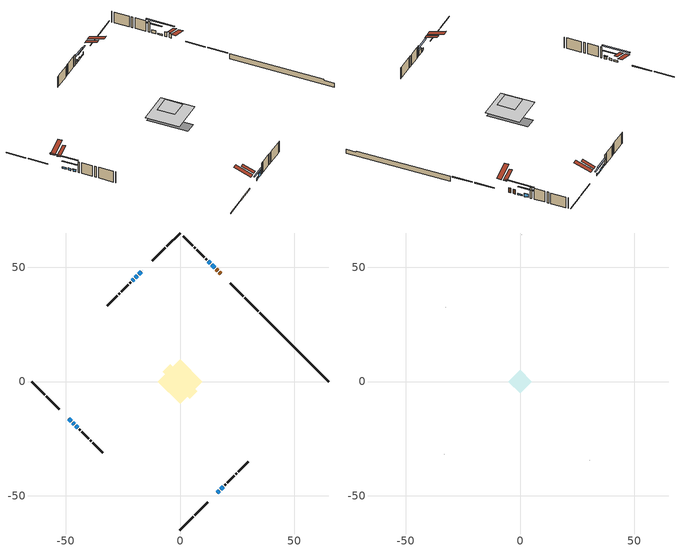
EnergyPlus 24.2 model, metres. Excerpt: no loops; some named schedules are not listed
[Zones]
conditioned space
 floor outside (Floor1 construction): -3.73,0 0,3.73 3.73,0 0,-3.73 z0.86
 floor adiabatic (AdiabaticFloorConstruction): -9.8,0 0,9.8 9.8,0 0,-9.8 z3.3
 floor foundation (Slab1 construction): -7.54,4.31 -4.31,7.54 7.54,-4.31 4.31,-7.54 z-1.43
 wall outside (RimJoist1 construction): 0,-65.03 5.79,-59.24 / -65.03,0 -59.24,-5.79 / 0,65.03 -5.79,59.24 / 34.2,30.83 28.41,36.62 z0.86:1.16
 wall outside (RimJoist2 construction): 6.45,-58.58 12.11,-52.93 / -58.58,-6.45 -52.93,-12.11 / -6.45,58.58 -12.11,52.93 / 27.75,37.28 22.1,42.94 z0.86:1.16
 wall outside (AdiabaticWallConstruction 1): 17.87,47.17 17.27,47.77 / 16.61,48.42 15.98,49.05 z0.86:2.89
 wall outside (AdiabaticWallConstruction): -16.34,48.7 -16.39,48.65 z0.86:2.08; 15.32,49.71 13.99,51.04 z0.86:1.47; -48.7,-16.34 -47.65,-17.38 z0.86:1.57; 13.34,51.69 12.3,52.74 z0.86:2.33; -17.04,47.99 -17.98,47.06 z0.86:1.32; 16.34,-48.7 17.2,-47.83 / -18.63,46.4 -19.67,45.36 z0.86:1.83; -47,-18.03 -46.24,-18.79 / -20.33,44.7 -20.98,44.05 / -45.59,-19.44 -44.83,-20.2 z0.86:1.78; 17.85,-47.18 18.93,-46.1 z0.86:2.89
 wall outside (Wall1 construction): 19.59,-45.44 20.02,-45.01 / -44.18,-20.86 -43.75,-21.28 / -21.63,43.4 -22.06,42.97 / 11.64,53.39 11.21,53.82 z0.86:5.74
 wall outside (Wall2 construction): 20.67,-44.36 23.78,-41.25 / -43.09,-21.94 -39.98,-25.05 / -22.72,42.31 -25.83,39.2 / 10.55,54.48 7.44,57.59 z0.86:5.74
 wall outside (Wall3 construction): 24.44,-40.59 24.89,-40.14 / -39.32,-25.71 -38.88,-26.15 / -26.48,38.55 -26.93,38.1 / 6.79,58.24 6.34,58.69 z0.86:5.74
 wall outside (Wall4 construction): 25.55,-39.49 29.86,-35.17 / -38.22,-26.81 -33.91,-31.13 / -27.59,37.44 -31.9,33.13 / 5.68,59.35 1.37,63.66 z0.86:5.74
 wall foundation (FoundationWall1 construction): 34.86,30.17,-1.43 34.86,30.17,0.86 62.01,3.02,0.86 62.01,3.02,0.35 65.03,0,0.35 65.03,0,-1.43
 window (WindowConstruction 8): -16.34,48.7 -16.38,48.65 z0.86:2.08
 window (WindowConstruction 9): 15.32,49.71 13.99,51.04 z0.86:1.47
 window (WindowConstruction 10): -48.7,-16.34 -47.65,-17.38 z0.86:1.57
 window (WindowConstruction): 13.34,51.7 12.3,52.74 z0.86:2.33
 window (WindowConstruction 1): -17.04,47.99 -17.98,47.06 z0.86:1.32
 window (WindowConstruction 2): 16.34,-48.7 17.2,-47.83 z0.86:1.83
 window (WindowConstruction 3): -47,-18.03 -46.24,-18.79 z0.86:1.77
 window (WindowConstruction 4): -18.63,46.4 -19.67,45.36 z0.86:1.83
 window (WindowConstruction 5): -20.33,44.7 -20.98,44.06 z0.86:1.77
 window (WindowConstruction 6): 17.86,-47.18 18.93,-46.1 z0.86:2.89
 window (WindowConstruction 7): -45.59,-19.45 -44.83,-20.2 z0.86:1.77
 door (Door): 17.87,47.17 17.27,47.77 z0.86:2.89
 door (Door 1): 16.61,48.42 15.98,49.05 z0.86:2.89
 ceiling adiabatic (AdiabaticFloorConstruction): 0,-9.8 9.8,0 0,9.8 -9.8,0 z3.3
 roof outside (Roof2 construction): 15.68,-49.35,5.74 12.05,-45.72,7.45 11.09,-46.68,7.45 14.72,-50.31,5.74; -49.35,-15.68,5.74 -45.72,-12.05,7.45 -46.68,-11.09,7.45 -50.31,-14.72,5.74; -15.68,49.35,5.74 -12.05,45.72,7.45 -11.09,46.68,7.45 -14.72,50.31,5.74; 18.52,46.51,5.74 14.89,42.88,7.45 15.85,41.92,7.45 19.48,45.55,5.74
attic - vented
 floor to conditioned space (Floor2 construction Reversed): -5.08,0 0,5.08 5.08,0 0,-5.08 z5.74
 wall outside (Wall5 construction): 30.52,-34.52 30.57,-34.46 / -33.25,-31.78 -33.19,-31.84 / -32.56,32.47 -32.62,32.42 / 0.71,64.32 0.66,64.37 z0.86:5.74
 roof outside (Roof1 construction): 14.07,-50.97,5.74 9.12,-46.02,8.07 7.82,-47.32,8.07 12.76,-52.27,5.74; -50.97,-14.07,5.74 -46.02,-9.12,8.07 -47.32,-7.82,8.07 -52.27,-12.76,5.74; -14.07,50.97,5.74 -9.12,46.02,8.07 -7.82,47.32,8.07 -12.76,52.27,5.74; 20.14,44.9,5.74 15.19,39.95,8.07 16.49,38.65,8.07 21.44,43.59,5.74
shading: 10.49,54.54 18.83,46.2 19.12,46.49 10.78,54.84 z6.43; -44.15,-20.88 -52.2,-12.83 -52.49,-13.12 -44.44,-21.17 z6.53; 10.51,54.52 15.12,49.91 15.41,50.2 10.8,54.81 z4.85; -19.76,45.27 -15.26,49.77 -15.55,50.06 -20.05,45.57 z3.84; 18.98,-46.05 14.55,-50.48 14.85,-50.77 19.27,-46.34 z4.35; -44.46,-20.57 -48.78,-16.25 -49.07,-16.54 -44.75,-20.86 z4.3; -21.46,43.58 -16.85,48.18 -17.14,48.47 -21.75,43.87 z4.35; -21.12,43.91 -20.19,44.84 -20.48,45.14 -21.41,44.2 z1.98; 19.08,-45.96 17.71,-47.32 18,-47.61 19.37,-46.25 z3.09; -44.69,-20.34 -45.73,-19.3 -46.02,-19.59 -44.98,-20.63 z1.98
[Building]
Building 1: Terrain=Suburbs
[Site:Location]
Edmonton Intl AP_AB: Latitude {deg}=53.31; Longitude {deg}=-113.58; Time Zone {hr}=-7; Elevation {m}=723; Keep Site Location Information=Yes
[Site:GroundTemperature:Shallow]
-1.56185, -3.61833, -3.78302, -2.80711, 1.11059, 5.01004, 8.39065, 10.5322, 10.7141, 8.97234, 5.67794, 1.89811
[Site:WaterMainsTemperature]
Calculation Method=Schedule; Temperature Schedule=mains temperature schedule
[Material] Roughness=Rough; Thermal Absorptance=0.9
Name | Thickness {m} | Conductivity {W/m-K} | Density {kg/m3} | Specific Heat {J/kg-K} | Solar Absorptance | Visible Absorptance
asphalt or fiberglass shingles | 0.00635 | 0.162714 | 1121.4 | 1465.45 | 0.4 | 0.4
ceiling loosefill ins | 0.169333 | 0.0480833 | 16.02 | 1046.75 | 0.7 | 0.7
ceiling stud and cavity | 0.1397 | 0.508562 | 65.682 | 1177.47 | 0.7 | 0.7
concrete 4.0 in. | 0.1016 | 1.803125 | 2242.8 | 837.4 | 0.7 | 0.7
concrete 8.0 in. | 0.2032 | 1.803125 | 2242.8 | 837.4 | 0.7 | 0.7
door material | 0.04445 | 0.053851 | 512.64 | 1214.23 | 0.7 | 0.7
exterior vertical ins | 0.0480821 | 0.029427 | 32.04 | 1214.23 | 0.7 | 0.7
floor covering | 0.0127 | 0.0433444 | 54.468 | 1339.84 | 0.6 | 0.6
floor rigid ins; rim joist rigid ins; wall rigid ins | 0.051816 | 0.029427 | 32.04 | 1214.23 | 0.7 | 0.7
floor rigid ins 1; wall rigid ins 1 | 0.512978 | 0.029427 | 32.04 | 1214.23 | 0.7 | 0.7
floor stud and cavity | 0.1397 | 0.0842943 | 92.3553 | 1139.71 | 0.7 | 0.7
floor stud and cavity 1 | 0.1397 | 1.75129 | 37.0049 | 1207.88 | 0.7 | 0.7
furniture material conditioned space 1 | 0.1524 | 0.115458 | 640.8 | 1214.23 | 0.6 | 0.6
gypsum board | 0.0127 | 0.160291 | 801 | 837.4 | 0.6 | 0.6
gypsum board 1 | 0.0127 | 0.160291 | 801 | 837.4 | 0.7 | 0.7
osb sheathing 0.5 in. | 0.0127 | 0.115458 | 512.64 | 1214.23 | 0.7 | 0.7
osb sheathing 0.75 in. | 0.01905 | 0.115458 | 512.64 | 1214.23 | 0.7 | 0.7
osb sheathing 2.0 in. | 0.0508 | 0.115458 | 512.64 | 1214.23 | 0.7 | 0.7
rim joist stud and cavity | 0.0508 | 0.0413573 | 125.044 | 1163.47 | 0.6 | 0.6
rim joist stud and cavity 1 | 0.0508 | 0.0296634 | 125.044 | 1163.47 | 0.6 | 0.6
roof stud and cavity | 0.2032 | 0.113272 | 78.34581 | 1123.46 | 0.7 | 0.7
wall stud and cavity | 0.1397 | 0.230639 | 139.0536 | 1170.24 | 0.7 | 0.7
wall stud and cavity 1 | 0.1397 | 0.217966 | 139.0536 | 1170.24 | 0.7 | 0.7
wall stud and cavity 2 | 0.1397 | 0.472276 | 139.0536 | 1170.24 | 0.7 | 0.7
wall stud and cavity 3 | 0.1397 | 0.216185 | 139.0536 | 1170.24 | 0.7 | 0.7
wall stud and cavity 4 | 0.0889 | 6.1454 | 50.32683 | 1063.81 | 0.6 | 0.6
wall stud and cavity 5 | 0.0889 | 0.380278 | 52.3479 | 1209.89 | 0.7 | 0.7
wall stud and cavity 6 | 0.0889 | 0.391764 | 83.0341 | 1211.67 | 0.7 | 0.7
wood siding | 0.0254 | 0.102417 | 544.68 | 1172.36 | 0.4 | 0.4
wood siding 1 | 0.00254 | 0.102417 | 544.68 | 1172.36 | 0.4 | 0.4
wood siding 2; wood siding 3; wood siding 4 | 0.0254 | 0.102417 | 544.68 | 1172.36 | 0.7 | 0.7
[WindowMaterial:SimpleGlazingSystem]
Name | U-Factor {W/m2-K} | Solar Heat Gain Coefficient
WindowMaterial | 1.978783 | 0.45
WindowMaterial 1 | 2.25473 | 0.39
WindowMaterial 2 | 2.94859 | 0.58
WindowMaterial 3 | 3.00934 | 0.53
WindowMaterial 4 | 2.97868 | 0.57
WindowMaterial 5 | 2.96619 | 0.55
WindowMaterial 6 | 2.98606 | 0.58
WindowMaterial 7 | 2.7209 | 0.26
WindowMaterial 8 | 2.99742 | 0.53
WindowMaterial 9 | 2.99685 | 0.53
[Construction]
AdiabaticFloorConstruction: floor stud and cavity 1, floor rigid ins 1, osb sheathing 0.75 in., floor covering
AdiabaticWallConstruction: wood siding 3, wall rigid ins 1, wall stud and cavity 5, gypsum board
AdiabaticWallConstruction 1: wood siding 4, wall rigid ins 1, wall stud and cavity 5, gypsum board
Door; Door 1: door material
Floor1 construction: floor stud and cavity, floor rigid ins, osb sheathing 0.75 in., floor covering
Floor2 construction Reversed: gypsum board, ceiling stud and cavity, ceiling loosefill ins
FoundationWall1 construction: concrete 8.0 in., gypsum board 1
furniture construction conditioned space 1: furniture material conditioned space 1
PartitionWallConstruction: gypsum board, wall stud and cavity 6, gypsum board
RimJoist1 construction: wood siding 2, rim joist rigid ins, osb sheathing 2.0 in., rim joist stud and cavity
RimJoist2 construction: wood siding 2, osb sheathing 2.0 in., rim joist stud and cavity 1
Roof1 construction: asphalt or fiberglass shingles
Roof2 construction: asphalt or fiberglass shingles, osb sheathing 0.75 in., roof stud and cavity, gypsum board
Slab1 construction: concrete 4.0 in.
Wall1 construction: wood siding, wall rigid ins, osb sheathing 0.5 in., wall stud and cavity, gypsum board
Wall2 construction: wood siding, wall rigid ins, osb sheathing 0.5 in., wall stud and cavity 1, gypsum board
Wall3 construction: wood siding, wall rigid ins, osb sheathing 0.5 in., wall stud and cavity 2, gypsum board
Wall4 construction: wood siding, wall rigid ins, osb sheathing 0.5 in., wall stud and cavity 3, gypsum board
Wall5 construction: wood siding 1, wall stud and cavity 4
WindowConstruction: WindowMaterial
WindowConstruction 1: WindowMaterial 1
WindowConstruction 10: WindowMaterial 9
WindowConstruction 2: WindowMaterial 2
WindowConstruction 3; WindowConstruction 7: WindowMaterial 3
WindowConstruction 4: WindowMaterial 4
WindowConstruction 5: WindowMaterial 5
WindowConstruction 6: WindowMaterial 6
WindowConstruction 8: WindowMaterial 7
WindowConstruction 9: WindowMaterial 8
[Zone] Multiplier=1; Part of Total Floor Area=Yes
Name | Volume {m3}
attic - vented | 19.5127
conditioned space | 673
[Space]
Name | Zone | Volume {m3}
attic - vented 1 | attic - vented | 19.5127
conditioned space 1 | conditioned space | 673
[ZoneInfiltration:EffectiveLeakageArea]
infil attic - vented 1: Zone or Space=attic - vented 1; Schedule=Always On Discrete; Effective Air Leakage Area {cm2}=1793.39; Stack Coefficient=0.000501238; Wind Coefficient=1.51266e-05
[ZoneMixing]
whole house fan mix: Zone or Space=attic - vented; Schedule=Always On Continuous; Design Flow Rate Calculation Method=Flow/Zone; Design Flow Rate {m3/s}=0; Source Zone or Space=conditioned space
[SurfaceProperty:ExposedFoundationPerimeter]
Slab1: Exposed Perimeter Calculation Method=TotalExposedPerimeter; Total Exposed Perimeter {m}=42.671
[InternalMass] Zone or ZoneList=conditioned space; Space or SpaceList=conditioned space 1
Name | Construction | Surface Area {m2}
furniture mass conditioned space 1 | furniture construction conditioned space 1 | 118.568
partition wall mass | PartitionWallConstruction | 296.42
[Lights]
interior lighting: Zone or ZoneList or Space or SpaceList=conditioned space 1; Schedule=interior lighting schedule; Design Level Calculation Method=LightingLevel; Lighting Level {W}=343.2; Return Air Fraction=0; Fraction Radiant=0.6; Fraction Visible=0.2; Fraction Replaceable=1
[People]
occupants: Zone or ZoneList or Space or SpaceList=conditioned space 1; Number of People Schedule=occupants schedule; Number of People Calculation Method=People; Number of People=3; Fraction Radiant=0.314171; Sensible Heat Fraction=0.56303; Activity Level Schedule=occupants activity schedule; Carbon Dioxide Generation Rate {m3/s-W}=0; Enable ASHRAE 55 Comfort Warnings=No; Mean Radiant Temperature Calculation Type=EnclosureAveraged
[ElectricEquipment] Zone or ZoneList or Space or SpaceList=conditioned space 1; Design Level Calculation Method=EquipmentLevel
Name | Schedule | Design Level {W} | Fraction Latent | Fraction Radiant | Fraction Lost
clothes dryer | clothes dryer schedule | 140.772 | 0.015 | 0.081 | 0.85
clothes washer | clothes washer schedule | 32.1985 | 0.03 | 0.162 | 0.7
cooking range | cooking range schedule | 215.147 | 0.08 | 0.432 | 0.2
dishwasher | dishwasher schedule | 66.8632 | 0.3 | 0.18 | 0.4
fridge | fridge schedule | 72.9452 | 0 | 0.6 | 0
mech vent bath fan 0 | mech vent bath fan 0 schedule | 50.2 | 0 | 0 | 1
mech vent bath fan 1 | mech vent bath fan 1 schedule | 50.2 | 0 | 0 | 1
mech vent house fan | mech vent house fan schedule | 0 | 0 | 0 | 1
mech vent house fan cfis | mech vent house fan cfis schedule | 0 | 0 | 0 | 0
mech vent range fan 0 | mech vent range fan 0 schedule | 57 | 0 | 0 | 1
misc plug loads | misc plug loads schedule | 494.7 | 0.045 | 0.513 | 0.1
whole house fan | Always On Discrete | 0 | 0 | 0 | 1
[OtherEquipment] Zone or ZoneList or Space or SpaceList=conditioned space 1; Design Level Calculation Method=EquipmentLevel
Name | Fuel Type | Schedule | Design Level {W} | Fraction Latent | Fraction Radiant | Fraction Lost
clothes dryer 1 | Electricity | clothes dryer schedule | 0 | 0.015 | 0.081 | 0.85
cooking range 1 | Electricity | cooking range schedule | 0 | 0.08 | 0.432 | 0.2
general water use latent | None | general water use schedule | 62.594 | 1 | 0 | 0
general water use sensible | None | general water use schedule | -61.6891 | 0 | 0.6 | 0
mech vent house fan latent load | None | Always On Discrete | 0 | 1 | 0 | 0
mech vent house fan sensible load | None | Always On Discrete | 0 | 0 | 0 | 0
water heater energy adjustment1 | NaturalGas | Always On Discrete | 0.01 | 0 | 0 | 1
[ZoneInfiltration:DesignFlowRate] Zone or ZoneList or Space or SpaceList=conditioned space 1; Schedule=Always On Discrete; Design Flow Rate Calculation Method=Flow/Zone; Design Flow Rate {m3/s}=0
infil flow; natural vent flow; whole house fan flow
[Foundation:Kiva]
Foundation Kiva 1: Initial Indoor Air Temperature {C}=18; Wall Height Above Grade {m}=0.859993; Wall Depth Below Slab {m}=0.2032; Custom Block Material Name 1=exterior vertical ins; Custom Block Depth 1 {m}=2.28999; Custom Block X Position 1 {m}=0.2159; Custom Block Z Position 1 {m}=0
[Foundation:Kiva:Settings]
Soil Conductivity {W/m-K}=0.849921; Soil Density {kg/m3}=1842.3; Soil Specific Heat {J/kg-K}=418.7; Ground Solar Absorptivity=0.9; Ground Thermal Absorptivity=0.9; Ground Surface Roughness {m}=0.03; Far-Field Width {m}=40; Deep-Ground Boundary Condition=ZeroFlux; Deep-Ground Depth {m}=40; Minimum Cell Dimension {m}=0.2; Maximum Cell Growth Coefficient=3; Simulation Timestep=Timestep
[Exterior:Lights]
exterior lighting: Schedule=exterior lighting schedule; Design Level {W}=75.6
[Schedule:Constant]
Name | Hourly Value
Always On Continuous; mech vent house fan schedule; mech vent house fan cfis schedule; Always On Discrete | 1
occupants activity schedule | 117.228
fridge schedule | 0
[Schedule:Week:Daily]
interior lighting schedule Week Rule - Jan1-Jan27: interior lighting schedule day, interior lighting schedule day, interior lighting schedule day, interior lighting schedule day, interior lighting schedule day, interior lighting schedule day, interior lighting schedule day, interior lighting schedule default day, interior lighting schedule default day, interior lighting schedule default day, interior lighting schedule default day, interior lighting schedule default day
interior lighting schedule Week Rule - Jan28-Feb3: interior lighting schedule day, interior lighting schedule day, interior lighting schedule day, interior lighting schedule day, interior lighting schedule day 1, interior lighting schedule day 1, interior lighting schedule day 1, interior lighting schedule default day, interior lighting schedule default day, interior lighting schedule default day, interior lighting schedule default day, interior lighting schedule default day
interior lighting schedule Week Rule - Feb4-Feb24: interior lighting schedule day 1, interior lighting schedule day 1, interior lighting schedule day 1, interior lighting schedule day 1, interior lighting schedule day 1, interior lighting schedule day 1, interior lighting schedule day 1, interior lighting schedule default day, interior lighting schedule default day, interior lighting schedule default day, interior lighting schedule default day, interior lighting schedule default day
interior lighting schedule Week Rule - Feb25-Mar3: interior lighting schedule day 1, interior lighting schedule day 1, interior lighting schedule day 1, interior lighting schedule day 1, interior lighting schedule day 2, interior lighting schedule day 2, interior lighting schedule day 2, interior lighting schedule default day, interior lighting schedule default day, interior lighting schedule default day, interior lighting schedule default day, interior lighting schedule default day
interior lighting schedule Week Rule - Mar4-Mar31: interior lighting schedule day 2, interior lighting schedule day 2, interior lighting schedule day 2, interior lighting schedule day 2, interior lighting schedule day 2, interior lighting schedule day 2, interior lighting schedule day 2, interior lighting schedule default day, interior lighting schedule default day, interior lighting schedule default day, interior lighting schedule default day, interior lighting schedule default day
interior lighting schedule Week Rule - Apr1-Apr28: interior lighting schedule day 3, interior lighting schedule day 3, interior lighting schedule day 3, interior lighting schedule day 3, interior lighting schedule day 3, interior lighting schedule day 3, interior lighting schedule day 3, interior lighting schedule default day, interior lighting schedule default day, interior lighting schedule default day, interior lighting schedule default day, interior lighting schedule default day
interior lighting schedule Week Rule - Apr29-May5: interior lighting schedule day 3, interior lighting schedule day 3, interior lighting schedule day 4, interior lighting schedule day 4, interior lighting schedule day 4, interior lighting schedule day 4, interior lighting schedule day 4, interior lighting schedule default day, interior lighting schedule default day, interior lighting schedule default day, interior lighting schedule default day, interior lighting schedule default day
interior lighting schedule Week Rule - May6-May26: interior lighting schedule day 4, interior lighting schedule day 4, interior lighting schedule day 4, interior lighting schedule day 4, interior lighting schedule day 4, interior lighting schedule day 4, interior lighting schedule day 4, interior lighting schedule default day, interior lighting schedule default day, interior lighting schedule default day, interior lighting schedule default day, interior lighting schedule default day
interior lighting schedule Week Rule - May27-Jun2: interior lighting schedule day 4, interior lighting schedule day 4, interior lighting schedule day 4, interior lighting schedule day 4, interior lighting schedule day 4, interior lighting schedule day 5, interior lighting schedule day 5, interior lighting schedule default day, interior lighting schedule default day, interior lighting schedule default day, interior lighting schedule default day, interior lighting schedule default day
interior lighting schedule Week Rule - Jun3-Jun30: interior lighting schedule day 5, interior lighting schedule day 5, interior lighting schedule day 5, interior lighting schedule day 5, interior lighting schedule day 5, interior lighting schedule day 5, interior lighting schedule day 5, interior lighting schedule default day, interior lighting schedule default day, interior lighting schedule default day, interior lighting schedule default day, interior lighting schedule default day
interior lighting schedule Week Rule - Jul1-Jul28: interior lighting schedule day 6, interior lighting schedule day 6, interior lighting schedule day 6, interior lighting schedule day 6, interior lighting schedule day 6, interior lighting schedule day 6, interior lighting schedule day 6, interior lighting schedule default day, interior lighting schedule default day, interior lighting schedule default day, interior lighting schedule default day, interior lighting schedule default day
interior lighting schedule Week Rule - Jul29-Aug4: interior lighting schedule day 6, interior lighting schedule day 6, interior lighting schedule day 6, interior lighting schedule day 7, interior lighting schedule day 7, interior lighting schedule day 7, interior lighting schedule day 7, interior lighting schedule default day, interior lighting schedule default day, interior lighting schedule default day, interior lighting schedule default day, interior lighting schedule default day
interior lighting schedule Week Rule - Aug5-Aug25: interior lighting schedule day 7, interior lighting schedule day 7, interior lighting schedule day 7, interior lighting schedule day 7, interior lighting schedule day 7, interior lighting schedule day 7, interior lighting schedule day 7, interior lighting schedule default day, interior lighting schedule default day, interior lighting schedule default day, interior lighting schedule default day, interior lighting schedule default day
interior lighting schedule Week Rule - Aug26-Sep1: interior lighting schedule day 7, interior lighting schedule day 7, interior lighting schedule day 7, interior lighting schedule day 7, interior lighting schedule day 7, interior lighting schedule day 7, interior lighting schedule day 8, interior lighting schedule default day, interior lighting schedule default day, interior lighting schedule default day, interior lighting schedule default day, interior lighting schedule default day
interior lighting schedule Week Rule - Sep2-Sep29: interior lighting schedule day 8, interior lighting schedule day 8, interior lighting schedule day 8, interior lighting schedule day 8, interior lighting schedule day 8, interior lighting schedule day 8, interior lighting schedule day 8, interior lighting schedule default day, interior lighting schedule default day, interior lighting schedule default day, interior lighting schedule default day, interior lighting schedule default day
interior lighting schedule Week Rule - Sep30-Oct6: interior lighting schedule day 8, interior lighting schedule day 9, interior lighting schedule day 9, interior lighting schedule day 9, interior lighting schedule day 9, interior lighting schedule day 9, interior lighting schedule day 9, interior lighting schedule default day, interior lighting schedule default day, interior lighting schedule default day, interior lighting schedule default day, interior lighting schedule default day
interior lighting schedule Week Rule - Oct7-Oct27: interior lighting schedule day 9, interior lighting schedule day 9, interior lighting schedule day 9, interior lighting schedule day 9, interior lighting schedule day 9, interior lighting schedule day 9, interior lighting schedule day 9, interior lighting schedule default day, interior lighting schedule default day, interior lighting schedule default day, interior lighting schedule default day, interior lighting schedule default day
interior lighting schedule Week Rule - Oct28-Nov3: interior lighting schedule day 9, interior lighting schedule day 9, interior lighting schedule day 9, interior lighting schedule day 9, interior lighting schedule day 10, interior lighting schedule day 10, interior lighting schedule day 10, interior lighting schedule default day, interior lighting schedule default day, interior lighting schedule default day, interior lighting schedule default day, interior lighting schedule default day
interior lighting schedule Week Rule - Nov4-Nov24: interior lighting schedule day 10, interior lighting schedule day 10, interior lighting schedule day 10, interior lighting schedule day 10, interior lighting schedule day 10, interior lighting schedule day 10, interior lighting schedule day 10, interior lighting schedule default day, interior lighting schedule default day, interior lighting schedule default day, interior lighting schedule default day, interior lighting schedule default day
interior lighting schedule Week Rule - Nov25-Dec1: interior lighting schedule day 10, interior lighting schedule day 10, interior lighting schedule day 10, interior lighting schedule day 10, interior lighting schedule day 10, interior lighting schedule day 10, interior lighting schedule day 11, interior lighting schedule default day, interior lighting schedule default day, interior lighting schedule default day, interior lighting schedule default day, interior lighting schedule default day
interior lighting schedule Week Rule - Dec2-Dec31: interior lighting schedule day 11, interior lighting schedule day 11, interior lighting schedule day 11, interior lighting schedule day 11, interior lighting schedule day 11, interior lighting schedule day 11, interior lighting schedule day 11, interior lighting schedule default day, interior lighting schedule default day, interior lighting schedule default day, interior lighting schedule default day, interior lighting schedule default day
occupants schedule Week Rule - Jan1-Dec31: occupants schedule day, occupants schedule day, occupants schedule day, occupants schedule day, occupants schedule day, occupants schedule day, occupants schedule day, occupants schedule default day, occupants schedule default day, occupants schedule default day, occupants schedule default day, occupants schedule default day
clothes dryer schedule Week Rule - Jan1-Dec31: clothes dryer schedule day, clothes dryer schedule day, clothes dryer schedule day, clothes dryer schedule day, clothes dryer schedule day, clothes dryer schedule day, clothes dryer schedule day, clothes dryer schedule default day, clothes dryer schedule default day, clothes dryer schedule default day, clothes dryer schedule default day, clothes dryer schedule default day
clothes washer schedule Week Rule - Jan1-Dec31: clothes washer schedule day, clothes washer schedule day, clothes washer schedule day, clothes washer schedule day, clothes washer schedule day, clothes washer schedule day, clothes washer schedule day, clothes washer schedule default day, clothes washer schedule default day, clothes washer schedule default day, clothes washer schedule default day, clothes washer schedule default day
cooking range schedule Week Rule - Jan1-Dec31: cooking range schedule day, cooking range schedule day, cooking range schedule day, cooking range schedule day, cooking range schedule day, cooking range schedule day, cooking range schedule day, cooking range schedule default day, cooking range schedule default day, cooking range schedule default day, cooking range schedule default day, cooking range schedule default day
dishwasher schedule Week Rule - Jan1-Dec31: dishwasher schedule day, dishwasher schedule day, dishwasher schedule day, dishwasher schedule day, dishwasher schedule day, dishwasher schedule day, dishwasher schedule day, dishwasher schedule default day, dishwasher schedule default day, dishwasher schedule default day, dishwasher schedule default day, dishwasher schedule default day
mech vent bath fan 0 schedule Week Rule - Jan1-Dec31: mech vent bath fan 0 schedule day, mech vent bath fan 0 schedule day, mech vent bath fan 0 schedule day, mech vent bath fan 0 schedule day, mech vent bath fan 0 schedule day, mech vent bath fan 0 schedule day, mech vent bath fan 0 schedule day, mech vent bath fan 0 schedule default day, mech vent bath fan 0 schedule default day, mech vent bath fan 0 schedule default day, mech vent bath fan 0 schedule default day, mech vent bath fan 0 schedule default day
mech vent bath fan 1 schedule Week Rule - Jan1-Dec31: mech vent bath fan 1 schedule day, mech vent bath fan 1 schedule day, mech vent bath fan 1 schedule day, mech vent bath fan 1 schedule day, mech vent bath fan 1 schedule day, mech vent bath fan 1 schedule day, mech vent bath fan 1 schedule day, mech vent bath fan 1 schedule default day, mech vent bath fan 1 schedule default day, mech vent bath fan 1 schedule default day, mech vent bath fan 1 schedule default day, mech vent bath fan 1 schedule default day
mech vent range fan 0 schedule Week Rule - Jan1-Dec31: mech vent range fan 0 schedule day, mech vent range fan 0 schedule day, mech vent range fan 0 schedule day, mech vent range fan 0 schedule day, mech vent range fan 0 schedule day, mech vent range fan 0 schedule day, mech vent range fan 0 schedule day, mech vent range fan 0 schedule default day, mech vent range fan 0 schedule default day, mech vent range fan 0 schedule default day, mech vent range fan 0 schedule default day, mech vent range fan 0 schedule default day
misc plug loads schedule Week Rule - Jan1-Dec31: misc plug loads schedule day, misc plug loads schedule day, misc plug loads schedule day, misc plug loads schedule day, misc plug loads schedule day, misc plug loads schedule day, misc plug loads schedule day, misc plug loads schedule default day, misc plug loads schedule default day, misc plug loads schedule default day, misc plug loads schedule default day, misc plug loads schedule default day
general water use schedule Week Rule - Jan1-Dec31: general water use schedule day, general water use schedule day, general water use schedule day, general water use schedule day, general water use schedule day, general water use schedule day, general water use schedule day, general water use schedule default day, general water use schedule default day, general water use schedule default day, general water use schedule default day, general water use schedule default day
exterior lighting schedule Week Rule - Jan1-Jan27: exterior lighting schedule day, exterior lighting schedule day, exterior lighting schedule day, exterior lighting schedule day, exterior lighting schedule day, exterior lighting schedule day, exterior lighting schedule day, exterior lighting schedule default day, exterior lighting schedule default day, exterior lighting schedule default day, exterior lighting schedule default day, exterior lighting schedule default day
exterior lighting schedule Week Rule - Jan28-Feb3: exterior lighting schedule day, exterior lighting schedule day, exterior lighting schedule day, exterior lighting schedule day, exterior lighting schedule day 1, exterior lighting schedule day 1, exterior lighting schedule day 1, exterior lighting schedule default day, exterior lighting schedule default day, exterior lighting schedule default day, exterior lighting schedule default day, exterior lighting schedule default day
exterior lighting schedule Week Rule - Feb4-Feb24: exterior lighting schedule day 1, exterior lighting schedule day 1, exterior lighting schedule day 1, exterior lighting schedule day 1, exterior lighting schedule day 1, exterior lighting schedule day 1, exterior lighting schedule day 1, exterior lighting schedule default day, exterior lighting schedule default day, exterior lighting schedule default day, exterior lighting schedule default day, exterior lighting schedule default day
exterior lighting schedule Week Rule - Feb25-Mar3: exterior lighting schedule day 1, exterior lighting schedule day 1, exterior lighting schedule day 1, exterior lighting schedule day 1, exterior lighting schedule day 2, exterior lighting schedule day 2, exterior lighting schedule day 2, exterior lighting schedule default day, exterior lighting schedule default day, exterior lighting schedule default day, exterior lighting schedule default day, exterior lighting schedule default day
exterior lighting schedule Week Rule - Mar4-Mar31: exterior lighting schedule day 2, exterior lighting schedule day 2, exterior lighting schedule day 2, exterior lighting schedule day 2, exterior lighting schedule day 2, exterior lighting schedule day 2, exterior lighting schedule day 2, exterior lighting schedule default day, exterior lighting schedule default day, exterior lighting schedule default day, exterior lighting schedule default day, exterior lighting schedule default day
exterior lighting schedule Week Rule - Apr1-Apr28: exterior lighting schedule day 3, exterior lighting schedule day 3, exterior lighting schedule day 3, exterior lighting schedule day 3, exterior lighting schedule day 3, exterior lighting schedule day 3, exterior lighting schedule day 3, exterior lighting schedule default day, exterior lighting schedule default day, exterior lighting schedule default day, exterior lighting schedule default day, exterior lighting schedule default day
exterior lighting schedule Week Rule - Apr29-May5: exterior lighting schedule day 3, exterior lighting schedule day 3, exterior lighting schedule day 4, exterior lighting schedule day 4, exterior lighting schedule day 4, exterior lighting schedule day 4, exterior lighting schedule day 4, exterior lighting schedule default day, exterior lighting schedule default day, exterior lighting schedule default day, exterior lighting schedule default day, exterior lighting schedule default day
exterior lighting schedule Week Rule - May6-May26: exterior lighting schedule day 4, exterior lighting schedule day 4, exterior lighting schedule day 4, exterior lighting schedule day 4, exterior lighting schedule day 4, exterior lighting schedule day 4, exterior lighting schedule day 4, exterior lighting schedule default day, exterior lighting schedule default day, exterior lighting schedule default day, exterior lighting schedule default day, exterior lighting schedule default day
exterior lighting schedule Week Rule - May27-Jun2: exterior lighting schedule day 4, exterior lighting schedule day 4, exterior lighting schedule day 4, exterior lighting schedule day 4, exterior lighting schedule day 4, exterior lighting schedule day 5, exterior lighting schedule day 5, exterior lighting schedule default day, exterior lighting schedule default day, exterior lighting schedule default day, exterior lighting schedule default day, exterior lighting schedule default day
exterior lighting schedule Week Rule - Jun3-Jun30: exterior lighting schedule day 5, exterior lighting schedule day 5, exterior lighting schedule day 5, exterior lighting schedule day 5, exterior lighting schedule day 5, exterior lighting schedule day 5, exterior lighting schedule day 5, exterior lighting schedule default day, exterior lighting schedule default day, exterior lighting schedule default day, exterior lighting schedule default day, exterior lighting schedule default day
exterior lighting schedule Week Rule - Jul1-Jul28: exterior lighting schedule day 6, exterior lighting schedule day 6, exterior lighting schedule day 6, exterior lighting schedule day 6, exterior lighting schedule day 6, exterior lighting schedule day 6, exterior lighting schedule day 6, exterior lighting schedule default day, exterior lighting schedule default day, exterior lighting schedule default day, exterior lighting schedule default day, exterior lighting schedule default day
exterior lighting schedule Week Rule - Jul29-Aug4: exterior lighting schedule day 6, exterior lighting schedule day 6, exterior lighting schedule day 6, exterior lighting schedule day 7, exterior lighting schedule day 7, exterior lighting schedule day 7, exterior lighting schedule day 7, exterior lighting schedule default day, exterior lighting schedule default day, exterior lighting schedule default day, exterior lighting schedule default day, exterior lighting schedule default day
[Schedule:Year]
interior lighting schedule: interior lighting schedule Week Rule - Jan1-Jan27, 1, 1, 1, 27, interior lighting schedule Week Rule - Jan28-Feb3, 1, 28, 2, 3, interior lighting schedule Week Rule - Feb4-Feb24, 2, 4, 2, 24, interior lighting schedule Week Rule - Feb25-Mar3, 2, 25, 3, 3, interior lighting schedule Week Rule - Mar4-Mar31, 3, 4, 3, 31, interior lighting schedule Week Rule - Apr1-Apr28, 4, 1, 4, 28, interior lighting schedule Week Rule - Apr29-May5, 4, 29, 5, 5, interior lighting schedule Week Rule - May6-May26, 5, 6, 5, 26, interior lighting schedule Week Rule - May27-Jun2, 5, 27, 6, 2, interior lighting schedule Week Rule - Jun3-Jun30, 6, 3, 6, 30, interior lighting schedule Week Rule - Jul1-Jul28, 7, 1, 7, 28, interior lighting schedule Week Rule - Jul29-Aug4, 7, 29, 8, 4, interior lighting schedule Week Rule - Aug5-Aug25, 8, 5, 8, 25, interior lighting schedule Week Rule - Aug26-Sep1, 8, 26, 9, 1, interior lighting schedule Week Rule - Sep2-Sep29, 9, 2, 9, 29, interior lighting schedule Week Rule - Sep30-Oct6, 9, 30, 10, 6, interior lighting schedule Week Rule - Oct7-Oct27, 10, 7, 10, 27, interior lighting schedule Week Rule - Oct28-Nov3, 10, 28, 11, 3, interior lighting schedule Week Rule - Nov4-Nov24, 11, 4, 11, 24, interior lighting schedule Week Rule - Nov25-Dec1, 11, 25, 12, 1, interior lighting schedule Week Rule - Dec2-Dec31, 12, 2, 12, 31
occupants schedule: occupants schedule Week Rule - Jan1-Dec31, 1, 1, 12, 31
clothes dryer schedule: clothes dryer schedule Week Rule - Jan1-Dec31, 1, 1, 12, 31
clothes washer schedule: clothes washer schedule Week Rule - Jan1-Dec31, 1, 1, 12, 31
cooking range schedule: cooking range schedule Week Rule - Jan1-Dec31, 1, 1, 12, 31
dishwasher schedule: dishwasher schedule Week Rule - Jan1-Dec31, 1, 1, 12, 31
mech vent bath fan 0 schedule: mech vent bath fan 0 schedule Week Rule - Jan1-Dec31, 1, 1, 12, 31
mech vent bath fan 1 schedule: mech vent bath fan 1 schedule Week Rule - Jan1-Dec31, 1, 1, 12, 31
mech vent range fan 0 schedule: mech vent range fan 0 schedule Week Rule - Jan1-Dec31, 1, 1, 12, 31
misc plug loads schedule: misc plug loads schedule Week Rule - Jan1-Dec31, 1, 1, 12, 31
general water use schedule: general water use schedule Week Rule - Jan1-Dec31, 1, 1, 12, 31
exterior lighting schedule: exterior lighting schedule Week Rule - Jan1-Jan27, 1, 1, 1, 27, exterior lighting schedule Week Rule - Jan28-Feb3, 1, 28, 2, 3, exterior lighting schedule Week Rule - Feb4-Feb24, 2, 4, 2, 24, exterior lighting schedule Week Rule - Feb25-Mar3, 2, 25, 3, 3, exterior lighting schedule Week Rule - Mar4-Mar31, 3, 4, 3, 31, exterior lighting schedule Week Rule - Apr1-Apr28, 4, 1, 4, 28, exterior lighting schedule Week Rule - Apr29-May5, 4, 29, 5, 5, exterior lighting schedule Week Rule - May6-May26, 5, 6, 5, 26, exterior lighting schedule Week Rule - May27-Jun2, 5, 27, 6, 2, exterior lighting schedule Week Rule - Jun3-Jun30, 6, 3, 6, 30, exterior lighting schedule Week Rule - Jul1-Jul28, 7, 1, 7, 28, exterior lighting schedule Week Rule - Jul29-Aug4, 7, 29, 8, 4, exterior lighting schedule Week Rule - Aug5-Aug25, 8, 5, 8, 25, exterior lighting schedule Week Rule - Aug26-Sep1, 8, 26, 9, 1, exterior lighting schedule Week Rule - Sep2-Sep29, 9, 2, 9, 29, exterior lighting schedule Week Rule - Sep30-Oct6, 9, 30, 10, 6, exterior lighting schedule Week Rule - Oct7-Oct27, 10, 7, 10, 27, exterior lighting schedule Week Rule - Oct28-Nov3, 10, 28, 11, 3, exterior lighting schedule Week Rule - Nov4-Nov24, 11, 4, 11, 24, exterior lighting schedule Week Rule - Nov25-Dec1, 11, 25, 12, 1, exterior lighting schedule Week Rule - Dec2-Dec31, 12, 2, 12, 31
[Schedule:Compact]
mains temperature schedule: Through: 01/01, For: AllDays, Until: 24:00, 3.97167, Through: 01/02, For: AllDays, Until: 24:00, 3.90778, Through: 01/03, For: AllDays, Until: 24:00, 3.84556, Through: 01/04, For: AllDays, Until: 24:00, 3.78389, Through: 01/05, For: AllDays, Until: 24:00, 3.72278, Through: 01/06, For: AllDays, Until: 24:00, 3.66278, Through: 01/07, For: AllDays, Until: 24:00, 3.60389, Through: 01/08, For: AllDays, Until: 24:00, 3.54556, Through: 01/09, For: AllDays, Until: 24:00, 3.48833, Through: 01/10, For: AllDays, Until: 24:00, 3.43167, Through: 01/11, For: AllDays, Until: 24:00, 3.37611, Through: 01/12, For: AllDays, Until: 24:00, 3.32167, Through: 01/13, For: AllDays, Until: 24:00, 3.26833, Through: 01/14, For: AllDays, Until: 24:00, 3.21556, Through: 01/15, For: AllDays, Until: 24:00, 3.16444, Through: 01/16, For: AllDays, Until: 24:00, 3.11389, Through: 01/17, For: AllDays, Until: 24:00, 3.06444, Through: 01/18, For: AllDays, Until: 24:00, 3.01611, Through: 01/19, For: AllDays, Until: 24:00, 2.96889, Through: 01/20, For: AllDays, Until: 24:00, 2.92278, Through: 01/21, For: AllDays, Until: 24:00, 2.87722, Through: 01/22, For: AllDays, Until: 24:00, 2.83333, Through: 01/23, For: AllDays, Until: 24:00, 2.79056, Through: 01/24, For: AllDays, Until: 24:00, 2.74889, Through: 01/25, For: AllDays, Until: 24:00, 2.70833, Through: 01/26, For: AllDays, Until: 24:00, 2.66889, Through: 01/27, For: AllDays, Until: 24:00, 2.63056, Through: 01/28, For: AllDays, Until: 24:00, 2.59333, Through: 01/29, For: AllDays, Until: 24:00, 2.55778, Through: 01/30, For: AllDays, Until: 24:00, 2.52278, Through: 01/31, For: AllDays, Until: 24:00, 2.48944, Through: 02/01, For: AllDays, Until: 24:00, 2.45722, Through: 02/02, For: AllDays, Until: 24:00, 2.42611, Through: 02/03, For: AllDays, Until: 24:00, 2.39667, Through: 02/04, For: AllDays, Until: 24:00, 2.36833, Through: 02/05, For: AllDays, Until: 24:00, 2.34111, Through: 02/06, For: AllDays, Until: 24:00, 2.315, Through: 02/07, For: AllDays, Until: 24:00, 2.29056, Through: 02/08, For: AllDays, Until: 24:00, 2.26722, Through: 02/09, For: AllDays, Until: 24:00, 2.245, Through: 02/10, For: AllDays, Until: 24:00, 2.22444, Through: 02/11, For: AllDays, Until: 24:00, 2.20444, Through: 02/12, For: AllDays, Until: 24:00, 2.18667, Through: 02/13, For: AllDays, Until: 24:00, 2.17, Through: 02/14, For: AllDays, Until: 24:00, 2.15444, Through: 02/15, For: AllDays, Until: 24:00, 2.14, Through: 02/16, For: AllDays, Until: 24:00, 2.12722, Through: 02/17, For: AllDays, Until: 24:00, 2.11556, Through: 02/18, For: AllDays, Until: 24:00, 2.10556, Through: 02/19, For: AllDays, Until: 24:00, 2.09667, Through: 02/20, For: AllDays, Until: 24:00, 2.08889, Through: 02/21, For: AllDays, Until: 24:00, 2.08278, Through: 02/22, For: AllDays, Until: 24:00, 2.07833, Through: 02/23, For: AllDays, Until: 24:00, 2.07444, Through: 02/24, For: AllDays, Until: 24:00, 2.07278, Through: 02/25, For: AllDays, Until: 24:00, 2.07167, Through: 02/26, For: AllDays, Until: 24:00, 2.07222, Through: 02/27, For: AllDays, Until: 24:00, 2.07444, Through: 02/28, For: AllDays, Until: 24:00, 2.07778, Through: 03/01, For: AllDays, Until: 24:00, 2.08222, Through: 03/02, For: AllDays, Until: 24:00, 2.08833, Through: 03/03, For: AllDays, Until: 24:00, 2.09556, Through: 03/04, For: AllDays, Until: 24:00, 2.10444, Through: 03/05, For: AllDays, Until: 24:00, 2.11444, Through: 03/06, For: AllDays, Until: 24:00, 2.12556, Through: 03/07, For: AllDays, Until: 24:00, 2.13833, Through: 03/08, For: AllDays, Until: 24:00, 2.15278, Through: 03/09, For: AllDays, Until: 24:00, 2.16778, Through: 03/10, For: AllDays, Until: 24:00, 2.18444, Through: 03/11, For: AllDays, Until: 24:00, 2.20278, Through: 03/12, For: AllDays, Until: 24:00, 2.22167, Through: 03/13, For: AllDays, Until: 24:00, 2.24278, Through: 03/14, For: AllDays, Until: 24:00, 2.26444, Through: 03/15, For: AllDays, Until: 24:00, 2.28778, Through: 03/16, For: AllDays, Until: 24:00, 2.31222, Through: 03/17, For: AllDays, Until: 24:00, 2.33778, Through: 03/18, For: AllDays, Until: 24:00, 2.365, Through: 03/19, For: AllDays, Until: 24:00, 2.39333, Through: 03/20, For: AllDays, Until: 24:00, 2.42278, Through: 03/21, For: AllDays, Until: 24:00, 2.45389, Through: 03/22, For: AllDays, Until: 24:00, 2.48611, Through: 03/23, For: AllDays, Until: 24:00, 2.51889, Through: 03/24, For: AllDays, Until: 24:00, 2.55389, Through: 03/25, For: AllDays, Until: 24:00, 2.58944, Through: 03/26, For: AllDays, Until: 24:00, 2.62611, Through: 03/27, For: AllDays, Until: 24:00, 2.66444, Through: 03/28, For: AllDays, Until: 24:00, 2.70389, Through: 03/29, For: AllDays, Until: 24:00, 2.74389, Through: 03/30, For: AllDays, Until: 24:00, 2.78556, Through: 03/31, For: AllDays, Until: 24:00, 2.82833, Through: 04/01, For: AllDays, Until: 24:00, 2.87222, Through: 04/02, For: AllDays, Until: 24:00, 2.91722, Through: 04/03, For: AllDays, Until: 24:00, 2.96333, Through: 04/04, For: AllDays, Until: 24:00, 3.01056, Through: 04/05, For: AllDays, Until: 24:00, 3.05889, Through: 04/06, For: AllDays, Until: 24:00, 3.10833, Through: 04/07, For: AllDays, Until: 24:00, 3.15833, Through: 04/08, For: AllDays, Until: 24:00, 3.21, Through: 04/09, For: AllDays, Until: 24:00, 3.26222, Through: 04/10, For: AllDays, Until: 24:00, 3.31556, Through: 04/11, For: AllDays, Until: 24:00, 3.37, Through: 04/12, For: AllDays, Until: 24:00, 3.42556, Through: 04/13, For: AllDays, Until: 24:00, 3.48167, Through: 04/14, For: AllDays, Until: 24:00, 3.53889, Through: 04/15, For: AllDays, Until: 24:00, 3.59722, Through: 04/16, For: AllDays, Until: 24:00, 3.65611, Through: 04/17, For: AllDays, Until: 24:00, 3.71611, Through: 04/18, For: AllDays, Until: 24:00, 3.77667, Through: 04/19, For: AllDays, Until: 24:00, 3.83833, Through: 04/20, For: AllDays, Until: 24:00, 3.90111, Through: 04/21, For: AllDays, Until: 24:00, 3.96444, Through: 04/22, For: AllDays, Until: 24:00, 4.02833, Through: 04/23, For: AllDays, Until: 24:00, 4.09333, Through: 04/24, For: AllDays, Until: 24:00, 4.15889, Through: 04/25, For: AllDays, Until: 24:00, 4.225, Through: 04/26, For: AllDays, Until: 24:00, 4.29222, Through: 04/27, For: AllDays, Until: 24:00, 4.36, Through: 04/28, For: AllDays, Until: 24:00, 4.42833, Through: 04/29, For: AllDays, Until: 24:00, 4.49722, Through: 04/30, For: AllDays, Until: 24:00, 4.56667, Through: 05/01, For: AllDays, Until: 24:00, 4.63722, Through: 05/02, For: AllDays, Until: 24:00, 4.70833, Through: 05/03, For: AllDays, Until: 24:00, 4.77944, Through: 05/04, For: AllDays, Until: 24:00, 4.85167, Through: 05/05, For: AllDays, Until: 24:00, 4.92389, Through: 05/06, For: AllDays, Until: 24:00, 4.99722, Through: 05/07, For: AllDays, Until: 24:00, 5.07056, Through: 05/08, For: AllDays, Until: 24:00, 5.145, Through: 05/09, For: AllDays, Until: 24:00, 5.21944, Through: 05/10, For: AllDays, Until: 24:00, 5.29389, Through: 05/11, For: AllDays, Until: 24:00, 5.36944, Through: 05/12, For: AllDays, Until: 24:00, 5.445, Through: 05/13, For: AllDays, Until: 24:00, 5.52111, Through: 05/14, For: AllDays, Until: 24:00, 5.59722, Through: 05/15, For: AllDays, Until: 24:00, 5.67389, Through: 05/16, For: AllDays, Until: 24:00, 5.75056, Through: 05/17, For: AllDays, Until: 24:00, 5.82778, Through: 05/18, For: AllDays, Until: 24:00, 5.90556, Through: 05/19, For: AllDays, Until: 24:00, 5.98278, Through: 05/20, For: AllDays, Until: 24:00, 6.06056, Through: 05/21, For: AllDays, Until: 24:00, 6.13889, Through: 05/22, For: AllDays, Until: 24:00, 6.21667, Through: 05/23, For: AllDays, Until: 24:00, 6.295, Through: 05/24, For: AllDays, Until: 24:00, 6.37333, Through: 05/25, For: AllDays, Until: 24:00, 6.45222, Through: 05/26, For: AllDays, Until: 24:00, 6.53056, Through: 05/27, For: AllDays, Until: 24:00, 6.60889, Through: 05/28, For: AllDays, Until: 24:00, 6.68778, Through: 05/29, For: AllDays, Until: 24:00, 6.76611, Through: 05/30, For: AllDays, Until: 24:00, 6.84444, Through: 05/31, For: AllDays, Until: 24:00, 6.92278, Through: 06/01, For: AllDays, Until: 24:00, 7.00111, Through: 06/02, For: AllDays, Until: 24:00, 7.07944, Through: 06/03, For: AllDays, Until: 24:00, 7.15778, Through: 06/04, For: AllDays, Until: 24:00, 7.23556, Through: 06/05, For: AllDays, Until: 24:00, 7.31333, Through: 06/06, For: AllDays, Until: 24:00, 7.39056, Through: 06/07, For: AllDays, Until: 24:00, 7.46833, Through: 06/08, For: AllDays, Until: 24:00, 7.545, Through: 06/09, For: AllDays, Until: 24:00, 7.62222, Through: 06/10, For: AllDays, Until: 24:00, 7.69833, Through: 06/11, For: AllDays, Until: 24:00, 7.775, Through: 06/12, For: AllDays, Until: 24:00, 7.85056, Through: 06/13, For: AllDays, Until: 24:00, 7.92611, Through: 06/14, For: AllDays, Until: 24:00, 8.00111, Through: 06/15, For: AllDays, Until: 24:00, 8.07611, Through: 06/16, For: AllDays, Until: 24:00, 8.15056, Through: 06/17, For: AllDays, Until: 24:00, 8.22389, Through: 06/18, For: AllDays, Until: 24:00, 8.29778, Through: 06/19, For: AllDays, Until: 24:00, 8.37056, Through: 06/20, For: AllDays, Until: 24:00, 8.44278, Through: 06/21, For: AllDays, Until: 24:00, 8.51444, Through: 06/22, For: AllDays, Until: 24:00, 8.58611, Through: 06/23, For: AllDays, Until: 24:00, 8.65667, Through: 06/24, For: AllDays, Until: 24:00, 8.72667, Through: 06/25, For: AllDays, Until: 24:00, 8.79611, Through: 06/26, For: AllDays, Until: 24:00, 8.865, Through: 06/27, For: AllDays, Until: 24:00, 8.93333, Through: 06/28, For: AllDays, Until: 24:00, 9.00056, Through: 06/29, For: AllDays, Until: 24:00, 9.06778, Through: 06/30, For: AllDays, Until: 24:00, 9.13333, Through: 07/01, For: AllDays, Until: 24:00, 9.19889, Through: 07/02, For: AllDays, Until: 24:00, 9.26333, Through: 07/03, For: AllDays, Until: 24:00, 9.32722, Through: 07/04, For: AllDays, Until: 24:00, 9.39056, Through: 07/05, For: AllDays, Until: 24:00, 9.45278, Through: 07/06, For: AllDays, Until: 24:00, 9.51389, Through: 07/07, For: AllDays, Until: 24:00, 9.57444, Through: 07/08, For: AllDays, Until: 24:00, 9.63389, Through: 07/09, For: AllDays, Until: 24:00, 9.69278, Through: 07/10, For: AllDays, Until: 24:00, 9.75056, Through: 07/11, For: AllDays, Until: 24:00, 9.80778, Through: 07/12, For: AllDays, Until: 24:00, 9.86333, Through: 07/13, For: AllDays, Until: 24:00, 9.91833, Through: 07/14, For: AllDays, Until: 24:00, 9.97278, Through: 07/15, For: AllDays, Until: 24:00, 10.0256, Through: 07/16, For: AllDays, Until: 24:00, 10.0778, Through: 07/17, For: AllDays, Until: 24:00, 10.1289, Through: 07/18, For: AllDays, Until: 24:00, 10.1789, Through: 07/19, For: AllDays, Until: 24:00, 10.2278, Through: 07/20, For: AllDays, Until: 24:00, 10.2756, Through: 07/21, For: AllDays, Until: 24:00, 10.3222, Through: 07/22, For: AllDays, Until: 24:00, 10.3683, Through: 07/23, For: AllDays, Until: 24:00, 10.4128, Through: 07/24, For: AllDays, Until: 24:00, 10.4561, Through: 07/25, For: AllDays, Until: 24:00, 10.4989, Through: 07/26, For: AllDays, Until: 24:00, 10.54, Through: 07/27, For: AllDays, Until: 24:00, 10.58, Through: 07/28, For: AllDays, Until: 24:00, 10.6189, Through: 07/29, For: AllDays, Until: 24:00, 10.6567, Through: 07/30, For: AllDays, Until: 24:00, 10.6928, Through: 07/31, For: AllDays, Until: 24:00, 10.7283, Through: 08/01, For: AllDays, Until: 24:00, 10.7622, Through: 08/02, For: AllDays, Until: 24:00, 10.7956, Through: 08/03, For: AllDays, Until: 24:00, 10.8272, Through: 08/04, For: AllDays, Until: 24:00, 10.8572, Through: 08/05, For: AllDays, Until: 24:00, 10.8867, Through: 08/06, For: AllDays, Until: 24:00, 10.9144, Through: 08/07, For: AllDays, Until: 24:00, 10.9411, Through: 08/08, For: AllDays, Until: 24:00, 10.9667, Through: 08/09, For: AllDays, Until: 24:00, 10.9906, Through: 08/10, For: AllDays, Until: 24:00, 11.0133, Through: 08/11, For: AllDays, Until: 24:00, 11.035, Through: 08/12, For: AllDays, Until: 24:00, 11.055, Through: 08/13, For: AllDays, Until: 24:00, 11.0739, Through: 08/14, For: AllDays, Until: 24:00, 11.0917, Through: 08/15, For: AllDays, Until: 24:00, 11.1078, Through: 08/16, For: AllDays, Until: 24:00, 11.1228, Through: 08/17, For: AllDays, Until: 24:00, 11.1361, Through: 08/18, For: AllDays, Until: 24:00, 11.1483, Through: 08/19, For: AllDays, Until: 24:00, 11.1594, Through: 08/20, For: AllDays, Until: 24:00, 11.1689, Through: 08/21, For: AllDays, Until: 24:00, 11.1772, Through: 08/22, For: AllDays, Until: 24:00, 11.1844, Through: 08/23, For: AllDays, Until: 24:00, 11.19, Through: 08/24, For: AllDays, Until: 24:00, 11.1939, Through: 08/25, For: AllDays, Until: 24:00, 11.1967, Through: 08/26, For: AllDays, Until: 24:00, 11.1983, Through: 08/27, For: AllDays, Until: 24:00, 11.1983, Through: 08/28, For: AllDays, Until: 24:00, 11.1972, Through: 08/29, For: AllDays, Until: 24:00, 11.195, Through: 08/30, For: AllDays, Until: 24:00, 11.1911, Through: 08/31, For: AllDays, Until: 24:00, 11.1856, Through: 09/01, For: AllDays, Until: 24:00, 11.1789, Through: 09/02, For: AllDays, Until: 24:00, 11.1711, Through: 09/03, For: AllDays, Until: 24:00, 11.1617, Through: 09/04, For: AllDays, Until: 24:00, 11.1511, Through: 09/05, For: AllDays, Until: 24:00, 11.1394, Through: 09/06, For: AllDays, Until: 24:00, 11.1261, Through: 09/07, For: AllDays, Until: 24:00, 11.1111, Through: 09/08, For: AllDays, Until: 24:00, 11.0956, Through: 09/09, For: AllDays, Until: 24:00, 11.0778, Through: 09/10, For: AllDays, Until: 24:00, 11.0594, Through: 09/11, For: AllDays, Until: 24:00, 11.0394, Through: 09/12, For: AllDays, Until: 24:00, 11.0183, Through: 09/13, For: AllDays, Until: 24:00, 10.9961, Through: 09/14, For: AllDays, Until: 24:00, 10.9722, Through: 09/15, For: AllDays, Until: 24:00, 10.9472, Through: 09/16, For: AllDays, Until: 24:00, 10.9206, Through: 09/17, For: AllDays, Until: 24:00, 10.8928, Through: 09/18, For: AllDays, Until: 24:00, 10.8639, Through: 09/19, For: AllDays, Until: 24:00, 10.8339, Through: 09/20, For: AllDays, Until: 24:00, 10.8028, Through: 09/21, For: AllDays, Until: 24:00, 10.77, Through: 09/22, For: AllDays, Until: 24:00, 10.7361, Through: 09/23, For: AllDays, Until: 24:00, 10.7011, Through: 09/24, For: AllDays, Until: 24:00, 10.665, Through: 09/25, For: AllDays, Until: 24:00, 10.6272, Through: 09/26, For: AllDays, Until: 24:00, 10.5889, Through: 09/27, For: AllDays, Until: 24:00, 10.5489, Through: 09/28, For: AllDays, Until: 24:00, 10.5078, Through: 09/29, For: AllDays, Until: 24:00, 10.4661, Through: 09/30, For: AllDays, Until: 24:00, 10.4228, Through: 10/01, For: AllDays, Until: 24:00, 10.3783, Through: 10/02, For: AllDays, Until: 24:00, 10.3328, Through: 10/03, For: AllDays, Until: 24:00, 10.2861, Through: 10/04, For: AllDays, Until: 24:00, 10.2383, Through: 10/05, For: AllDays, Until: 24:00, 10.19, Through: 10/06, For: AllDays, Until: 24:00, 10.14, Through: 10/07, For: AllDays, Until: 24:00, 10.0894, Through: 10/08, For: AllDays, Until: 24:00, 10.0372, Through: 10/09, For: AllDays, Until: 24:00, 9.98444, Through: 10/10, For: AllDays, Until: 24:00, 9.93056, Through: 10/11, For: AllDays, Until: 24:00, 9.87611, Through: 10/12, For: AllDays, Until: 24:00, 9.82, Through: 10/13, For: AllDays, Until: 24:00, 9.76333, Through: 10/14, For: AllDays, Until: 24:00, 9.70611, Through: 10/15, For: AllDays, Until: 24:00, 9.64722, Through: 10/16, For: AllDays, Until: 24:00, 9.58778, Through: 10/17, For: AllDays, Until: 24:00, 9.52778, Through: 10/18, For: AllDays, Until: 24:00, 9.46667, Through: 10/19, For: AllDays, Until: 24:00, 9.40444, Through: 10/20, For: AllDays, Until: 24:00, 9.34167, Through: 10/21, For: AllDays, Until: 24:00, 9.27778, Through: 10/22, For: AllDays, Until: 24:00, 9.21333, Through: 10/23, For: AllDays, Until: 24:00, 9.14833, Through: 10/24, For: AllDays, Until: 24:00, 9.08222, Through: 10/25, For: AllDays, Until: 24:00, 9.01556, Through: 10/26, For: AllDays, Until: 24:00, 8.94833, Through: 10/27, For: AllDays, Until: 24:00, 8.88056, Through: 10/28, For: AllDays, Until: 24:00, 8.81167, Through: 10/29, For: AllDays, Until: 24:00, 8.74222, Through: 10/30, For: AllDays, Until: 24:00, 8.67222, Through: 10/31, For: AllDays, Until: 24:00, 8.60167, Through: 11/01, For: AllDays, Until: 24:00, 8.53056, Through: 11/02, For: AllDays, Until: 24:00, 8.45889, Through: 11/03, For: AllDays, Until: 24:00, 8.38667, Through: 11/04, For: AllDays, Until: 24:00, 8.31389, Through: 11/05, For: AllDays, Until: 24:00, 8.24056, Through: 11/06, For: AllDays, Until: 24:00, 8.16667, Through: 11/07, For: AllDays, Until: 24:00, 8.09278, Through: 11/08, For: AllDays, Until: 24:00, 8.01833, Through: 11/09, For: AllDays, Until: 24:00, 7.94278, Through: 11/10, For: AllDays, Until: 24:00, 7.86778, Through: 11/11, For: AllDays, Until: 24:00, 7.79167, Through: 11/12, For: AllDays, Until: 24:00, 7.71556, Through: 11/13, For: AllDays, Until: 24:00, 7.63944, Through: 11/14, For: AllDays, Until: 24:00, 7.56222, Through: 11/15, For: AllDays, Until: 24:00, 7.48556, Through: 11/16, For: AllDays, Until: 24:00, 7.40833, Through: 11/17, For: AllDays, Until: 24:00, 7.33056, Through: 11/18, For: AllDays, Until: 24:00, 7.25278, Through: 11/19, For: AllDays, Until: 24:00, 7.175, Through: 11/20, For: AllDays, Until: 24:00, 7.09722, Through: 11/21, For: AllDays, Until: 24:00, 7.01889, Through: 11/22, For: AllDays, Until: 24:00, 6.94056, Through: 11/23, For: AllDays, Until: 24:00, 6.86222, Through: 11/24, For: AllDays, Until: 24:00, 6.78389, Through: 11/25, For: AllDays, Until: 24:00, 6.705, Through: 11/26, For: AllDays, Until: 24:00, 6.62667, Through: 11/27, For: AllDays, Until: 24:00, 6.54833, Through: 11/28, For: AllDays, Until: 24:00, 6.46944, Through: 11/29, For: AllDays, Until: 24:00, 6.39111, Through: 11/30, For: AllDays, Until: 24:00, 6.31278, Through: 12/01, For: AllDays, Until: 24:00, 6.23444, Through: 12/02, For: AllDays, Until: 24:00, 6.15611, Through: 12/03, For: AllDays, Until: 24:00, 6.07833, Through: 12/04, For: AllDays, Until: 24:00, 6.00056, Through: 12/05, For: AllDays, Until: 24:00, 5.92278, Through: 12/06, For: AllDays, Until: 24:00, 5.84556, Through: 12/07, For: AllDays, Until: 24:00, 5.76833, Through: 12/08, For: AllDays, Until: 24:00, 5.69111, Through: 12/09, For: AllDays, Until: 24:00, 5.61444, Through: 12/10, For: AllDays, Until: 24:00, 5.53778, Through: 12/11, For: AllDays, Until: 24:00, 5.46222, Through: 12/12, For: AllDays, Until: 24:00, 5.38611, Through: 12/13, For: AllDays, Until: 24:00, 5.31111, Through: 12/14, For: AllDays, Until: 24:00, 5.23611, Through: 12/15, For: AllDays, Until: 24:00, 5.16167, Through: 12/16, For: AllDays, Until: 24:00, 5.08722, Through: 12/17, For: AllDays, Until: 24:00, 5.01389, Through: 12/18, For: AllDays, Until: 24:00, 4.94056, Through: 12/19, For: AllDays, Until: 24:00, 4.86778, Through: 12/20, For: AllDays, Until: 24:00, 4.79556, Through: 12/21, For: AllDays, Until: 24:00, 4.72389, Through: 12/22, For: AllDays, Until: 24:00, 4.65333, Through: 12/23, For: AllDays, Until: 24:00, 4.58278, Through: 12/24, For: AllDays, Until: 24:00, 4.51278, Through: 12/25, For: AllDays, Until: 24:00, 4.44389, Through: 12/26, For: AllDays, Until: 24:00, 4.375, Through: 12/27, For: AllDays, Until: 24:00, 4.30722, Through: 12/28, For: AllDays, Until: 24:00, 4.24, Through: 12/29, For: AllDays, Until: 24:00, 4.17333, Through: 12/30, For: AllDays, Until: 24:00, 4.10778, Through: 12/31, For: AllDays, Until: 24:00, 4.04278
